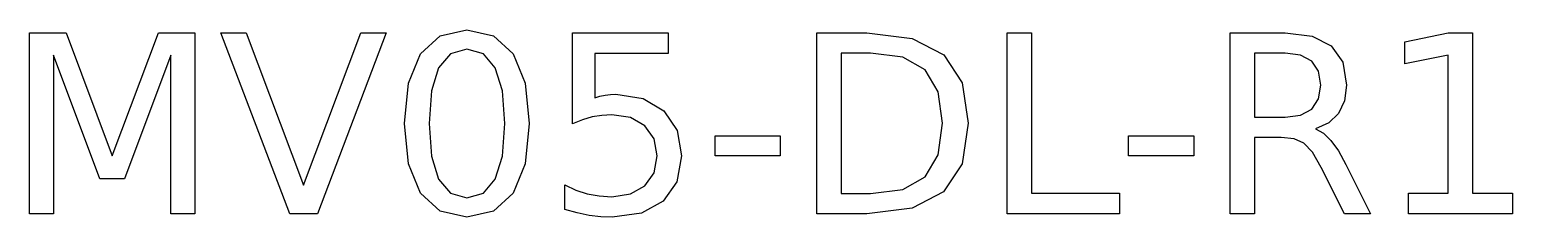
# Model space of a CAD drawing. Header units: millimetres. Extents: x -2.38 to 2.38, y 12.2 to 12.8.
import ezdxf

# ---------------------------------------------------------------- set-up
doc = ezdxf.new("R2010")
doc.units = ezdxf.units.MM
doc.layers.add('LASER_MARK', color=1, linetype='Continuous')

msp = doc.modelspace()

# ---------------------------------------------------------------- linework, layer by layer
at = {"layer": 'LASER_MARK'}
for points in [[(-1.8471, 12.7896), (-1.8471, 12.2113), (-1.9234, 12.2113), (-1.9234, 12.7191), (-2.0725, 12.3225), (-2.1511, 12.3225), (-2.3002, 12.7191), (-2.3002, 12.2113), (-2.3762, 12.2113), (-2.3762, 12.7896), (-2.2596, 12.7896), (-2.1121, 12.3961), (-1.9637, 12.7896), (-1.8471, 12.7896)], [(-1.4985, 12.3027), (-1.3149, 12.7896), (-1.2336, 12.7896), (-1.454, 12.2113), (-1.5427, 12.2113), (-1.7634, 12.7896), (-1.6818, 12.7896), (-1.4985, 12.3027)], [(-0.7878, 12.6288), (-0.775, 12.4998), (-0.7878, 12.3711), (-0.8263, 12.2768), (-0.8891, 12.2192), (-0.9749, 12.2), (-1.0606, 12.2192), (-1.1234, 12.2768), (-1.1619, 12.3711), (-1.1747, 12.4998), (-1.1619, 12.6288), (-1.1234, 12.723), (-1.0606, 12.7808), (-0.9749, 12.8), (-0.8891, 12.7808), (-0.8263, 12.723), (-0.7878, 12.6288)], [(-0.3296, 12.7237), (-0.565, 12.7237), (-0.565, 12.582), (-0.5481, 12.5871), (-0.5311, 12.5907), (-0.514, 12.5928), (-0.4969, 12.5935), (-0.4102, 12.5803), (-0.3436, 12.5405), (-0.3011, 12.478), (-0.2869, 12.3968), (-0.3015, 12.3139), (-0.3451, 12.2517), (-0.4151, 12.2129), (-0.5089, 12.2), (-0.5457, 12.2015), (-0.5831, 12.2062), (-0.6215, 12.2139), (-0.6611, 12.2248), (-0.6611, 12.3035), (-0.6257, 12.2869), (-0.5891, 12.2752), (-0.5509, 12.2683), (-0.5105, 12.2659), (-0.4505, 12.2747), (-0.4044, 12.3011), (-0.375, 12.3427), (-0.3653, 12.3968), (-0.375, 12.4509), (-0.4044, 12.4924), (-0.4505, 12.5189), (-0.5105, 12.5277), (-0.5418, 12.526), (-0.5731, 12.5208), (-0.6046, 12.5119), (-0.6367, 12.4991), (-0.6367, 12.7896), (-0.3296, 12.7896), (-0.3296, 12.7237)], [(0.4528, 12.7721), (0.5538, 12.7197), (0.6128, 12.6301), (0.6325, 12.5011), (0.6127, 12.3713), (0.5534, 12.2813), (0.4524, 12.2288), (0.3071, 12.2113), (0.1464, 12.2113), (0.1464, 12.7896), (0.3071, 12.7896), (0.4528, 12.7721)], [(0.8354, 12.7896), (0.8354, 12.2771), (1.117, 12.2771), (1.117, 12.2113), (0.7572, 12.2113), (0.7572, 12.7896), (0.8354, 12.7896)], [(1.7705, 12.4691), (1.7947, 12.446), (1.8185, 12.4129), (1.8425, 12.3693), (1.922, 12.2113), (1.8378, 12.2113), (1.7639, 12.3596), (1.7356, 12.408), (1.7083, 12.4367), (1.6765, 12.451), (1.6349, 12.4557), (1.5496, 12.4557), (1.5496, 12.2113), (1.4714, 12.2113), (1.4714, 12.7896), (1.648, 12.7896), (1.7346, 12.7792), (1.796, 12.7481), (1.8327, 12.6961), (1.8449, 12.623), (1.8385, 12.573), (1.8195, 12.5323), (1.7883, 12.5019), (1.7457, 12.4825), (1.7705, 12.4691)], [(2.0432, 12.2771), (2.171, 12.2771), (2.171, 12.7183), (2.0319, 12.6904), (2.0319, 12.7617), (2.1702, 12.7896), (2.2484, 12.7896), (2.2484, 12.2771), (2.3762, 12.2771), (2.3762, 12.2113), (2.0432, 12.2113), (2.0432, 12.2771)], [(-1.0885, 12.6042), (-1.0961, 12.4998), (-1.0885, 12.3958), (-1.0658, 12.3215), (-1.0278, 12.2768), (-0.9749, 12.262), (-0.9217, 12.2768), (-0.8837, 12.3215), (-0.8608, 12.3958), (-0.8532, 12.4998), (-0.8608, 12.6042), (-0.8837, 12.6785), (-0.9217, 12.7232), (-0.9749, 12.738), (-1.0278, 12.7232), (-1.0658, 12.6785), (-1.0885, 12.6042)], [(0.3191, 12.2756), (0.4228, 12.2891), (0.4944, 12.3298), (0.536, 12.3997), (0.5499, 12.5011), (0.536, 12.6017), (0.4944, 12.6712), (0.4228, 12.7118), (0.3191, 12.7253), (0.2246, 12.7253), (0.2246, 12.2756), (0.3191, 12.2756)], [(1.5496, 12.52), (1.648, 12.52), (1.6977, 12.5266), (1.7334, 12.5462), (1.7551, 12.5785), (1.7623, 12.623), (1.7551, 12.6675), (1.7334, 12.6995), (1.6977, 12.7188), (1.648, 12.7253), (1.5496, 12.7253), (1.5496, 12.52)], [(0.0299, 12.3968), (-0.1788, 12.3968), (-0.1788, 12.4603), (0.0299, 12.4603), (0.0299, 12.3968)], [(1.3549, 12.4603), (1.3549, 12.3968), (1.1462, 12.3968), (1.1462, 12.4603), (1.3549, 12.4603)]]:
    msp.add_lwpolyline(points, close=True, dxfattribs=at)

doc.saveas('drawing.dxf')
